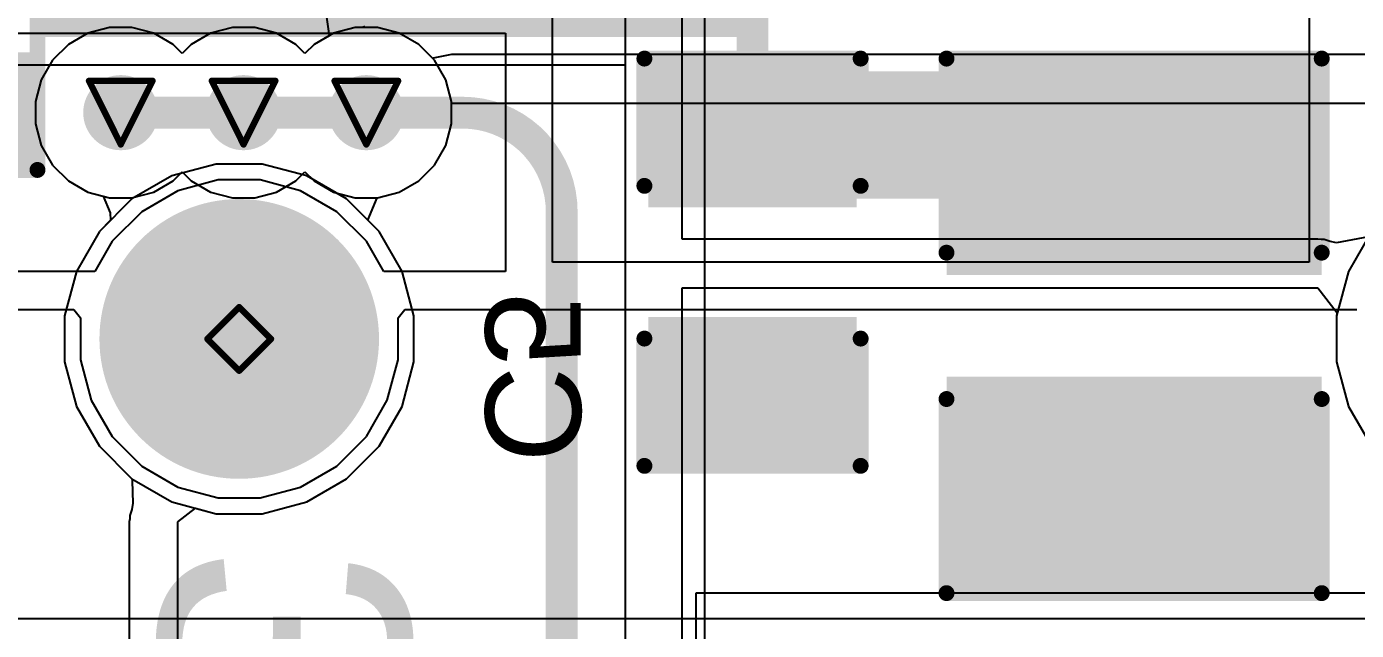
# Model space of a CAD drawing. Header units: inches. Extents: x 0 to 35.2, y -0.7 to 15.9.
# Drawn here: x 0.5317 to 0.9499, y 1.0043 to 1.194 of the extents above; entities that cross this region are included whole.
import ezdxf

# ---------------------------------------------------------------- set-up
doc = ezdxf.new("R2010")
doc.units = ezdxf.units.IN
doc.header["$MEASUREMENT"] = 0
for name, color, linetype in [('Bottom Layer', 5, 'Continuous'), ('Bottom Overlay', 54, 'Continuous'), ('Bottom Paste', 16, 'Continuous'), ('Bottom Solder', 6, 'Continuous'), ('Drill Drawing', 1, 'Continuous'), ('GND1', 16, 'Continuous'), ('GND2', 76, 'Continuous'), ('Multi-Layer', 9, 'Continuous'), ('Pad Holes', 156, 'Continuous'), ('Top Layer', 1, 'Continuous'), ('Top Overlay', 2, 'Continuous'), ('Top Solder', 216, 'Continuous'), ('Via Holes', 16, 'Continuous')]:
    doc.layers.add(name, color=color, linetype=linetype)
doc.styles.add('Arial', font='', dxfattribs={"height": 0.2})
doc.styles.get('Arial').set_extended_font_data('Arial')

# ---------------------------------------------------------------- blocks, each defined once
blk = doc.blocks.new('R___0603_B_19')
at = {"layer": 'Bottom Layer'}
for points in [[(-0.045, -0.0175), (-0.045, 0.0175), (-0.015, 0.0175), (-0.015, -0.0175)], [(0.015, -0.0175), (0.015, 0.0175), (0.045, 0.0175), (0.045, -0.0175)]]:
    blk.add_hatch(color=5, dxfattribs=at).paths.add_polyline_path(points)
at = {"layer": 'Bottom Paste'}
for points in [[(-0.045, -0.0175), (-0.045, 0.0175), (-0.015, 0.0175), (-0.015, -0.0175)], [(0.015, -0.0175), (0.015, 0.0175), (0.045, 0.0175), (0.045, -0.0175)]]:
    blk.add_hatch(color=16, dxfattribs=at).paths.add_polyline_path(points)
at = {"layer": 'Bottom Solder'}
for points in [[(-0.049, -0.0215), (-0.049, 0.0215), (-0.011, 0.0215), (-0.011, -0.0215)], [(0.011, -0.0215), (0.011, 0.0215), (0.049, 0.0215), (0.049, -0.0215)]]:
    blk.add_hatch(color=6, dxfattribs=at).paths.add_polyline_path(points)
at = {"layer": 'Bottom Overlay'}
for points in [[(-0.048, -0.021, 0.005, 0.005, 0), (-0.048, 0.021, 0.005, 0.005, 0)], [(-0.048, 0.021, 0.005, 0.005, 0), (0.048, 0.021, 0.005, 0.005, 0)], [(0.048, -0.021, 0.005, 0.005, 0), (0.048, 0.021, 0.005, 0.005, 0)], [(0.048, -0.021, 0.005, 0.005, 0), (-0.048, -0.021, 0.005, 0.005, 0)]]:
    blk.add_lwpolyline(points, format="xyseb", dxfattribs=at)
for points in [[(-0.04925, 0.021, 0.0025, 0.0025, 1), (-0.04675, 0.021, 0.0025, 0.0025, 1)], [(-0.04925, 0.021, 0.0025, 0.0025, 1), (-0.04675, 0.021, 0.0025, 0.0025, 1)], [(0.04675, 0.021, 0.0025, 0.0025, 1), (0.04925, 0.021, 0.0025, 0.0025, 1)], [(0.04675, 0.021, 0.0025, 0.0025, 1), (0.04925, 0.021, 0.0025, 0.0025, 1)], [(-0.04925, -0.021, 0.0025, 0.0025, 1), (-0.04675, -0.021, 0.0025, 0.0025, 1)], [(-0.04925, -0.021, 0.0025, 0.0025, 1), (-0.04675, -0.021, 0.0025, 0.0025, 1)], [(0.04675, -0.021, 0.0025, 0.0025, 1), (0.04925, -0.021, 0.0025, 0.0025, 1)], [(0.04675, -0.021, 0.0025, 0.0025, 1), (0.04925, -0.021, 0.0025, 0.0025, 1)]]:
    blk.add_lwpolyline(points, format="xyseb", close=True, dxfattribs=at)
blk = doc.blocks.new('RAC05_05SK_480_26')
at = {"layer": 'Bottom Layer'}
h = blk.add_hatch(color=5, dxfattribs=at)
edge = h.paths.add_edge_path()
edge.add_arc((0.9, 0), 0.03996, 0, 360)
at = {"layer": 'Bottom Solder'}
h = blk.add_hatch(color=6, dxfattribs=at)
edge = h.paths.add_edge_path()
edge.add_arc((0.9, 0), 0.04396, 0, 360)
at = {"layer": 'GND1'}
h = blk.add_hatch(color=16, dxfattribs=at)
edge = h.paths.add_edge_path()
edge.add_arc((0.9, 0), 0.03996, 0, 360)
at = {"layer": 'GND2'}
h = blk.add_hatch(color=76, dxfattribs=at)
edge = h.paths.add_edge_path()
edge.add_arc((0.9, 0), 0.03996, 0, 360)
at = {"layer": 'Multi-Layer'}
h = blk.add_hatch(color=9, dxfattribs=at)
edge = h.paths.add_edge_path()
edge.add_arc((0.9, 0), 0.03996, 0, 360)
at = {"layer": 'Pad Holes'}
h = blk.add_hatch(color=7, dxfattribs=at)
edge = h.paths.add_edge_path()
edge.add_arc((0.9, 0), 0.02657, 0, 360)
at = {"layer": 'Top Layer'}
h = blk.add_hatch(color=1, dxfattribs=at)
edge = h.paths.add_edge_path()
edge.add_arc((0.9, 0), 0.03996, 0, 360)
at = {"layer": 'Top Solder'}
h = blk.add_hatch(color=216, dxfattribs=at)
edge = h.paths.add_edge_path()
edge.add_arc((0.9, 0), 0.04396, 0, 360)
at = {"layer": 'Top Overlay', "style": 'Arial'}
blk.add_text('3', height=0.07874, dxfattribs=at).set_placement((0.965, -0.02512))
blk = doc.blocks.new('C___1210_B_182')
at = {"layer": 'Bottom Layer'}
for points in [[(-0.08, 0.055), (-0.02, 0.055), (-0.02, -0.055), (-0.08, -0.055)], [(0.02, 0.055), (0.08, 0.055), (0.08, -0.055), (0.02, -0.055)]]:
    blk.add_hatch(color=5, dxfattribs=at).paths.add_polyline_path(points)
at = {"layer": 'Bottom Paste'}
for points in [[(-0.08, 0.055), (-0.02, 0.055), (-0.02, -0.055), (-0.08, -0.055)], [(0.02, 0.055), (0.08, 0.055), (0.08, -0.055), (0.02, -0.055)]]:
    blk.add_hatch(color=16, dxfattribs=at).paths.add_polyline_path(points)
at = {"layer": 'Bottom Solder'}
for points in [[(-0.084, 0.059), (-0.016, 0.059), (-0.016, -0.059), (-0.084, -0.059)], [(0.016, 0.059), (0.084, 0.059), (0.084, -0.059), (0.016, -0.059)]]:
    blk.add_hatch(color=6, dxfattribs=at).paths.add_polyline_path(points)
at = {"layer": 'Bottom Overlay'}
for points in [[(-0.084, -0.059, 0.005, 0.005, 0), (-0.084, 0.059, 0.005, 0.005, 0)], [(-0.023, 0.059, 0.005, 0.005, 0), (-0.084, 0.059, 0.005, 0.005, 0)], [(0.084, 0.059, 0.005, 0.005, 0), (0.023, 0.059, 0.005, 0.005, 0)], [(0.084, -0.059, 0.005, 0.005, 0), (0.084, 0.059, 0.005, 0.005, 0)], [(-0.023, -0.059, 0.005, 0.005, 0), (-0.084, -0.059, 0.005, 0.005, 0)], [(0.084, -0.059, 0.005, 0.005, 0), (0.023, -0.059, 0.005, 0.005, 0)]]:
    blk.add_lwpolyline(points, format="xyseb", dxfattribs=at)
for points in [[(-0.08525, 0.059, 0.0025, 0.0025, 1), (-0.08275, 0.059, 0.0025, 0.0025, 1)], [(-0.08525, 0.059, 0.0025, 0.0025, 1), (-0.08275, 0.059, 0.0025, 0.0025, 1)], [(-0.02425, 0.059, 0.0025, 0.0025, 1), (-0.02175, 0.059, 0.0025, 0.0025, 1)], [(0.02175, 0.059, 0.0025, 0.0025, 1), (0.02425, 0.059, 0.0025, 0.0025, 1)], [(0.08275, 0.059, 0.0025, 0.0025, 1), (0.08525, 0.059, 0.0025, 0.0025, 1)], [(0.08275, 0.059, 0.0025, 0.0025, 1), (0.08525, 0.059, 0.0025, 0.0025, 1)], [(-0.08525, -0.059, 0.0025, 0.0025, 1), (-0.08275, -0.059, 0.0025, 0.0025, 1)], [(-0.08525, -0.059, 0.0025, 0.0025, 1), (-0.08275, -0.059, 0.0025, 0.0025, 1)], [(-0.02425, -0.059, 0.0025, 0.0025, 1), (-0.02175, -0.059, 0.0025, 0.0025, 1)], [(0.02175, -0.059, 0.0025, 0.0025, 1), (0.02425, -0.059, 0.0025, 0.0025, 1)], [(0.08275, -0.059, 0.0025, 0.0025, 1), (0.08525, -0.059, 0.0025, 0.0025, 1)], [(0.08275, -0.059, 0.0025, 0.0025, 1), (0.08525, -0.059, 0.0025, 0.0025, 1)]]:
    blk.add_lwpolyline(points, format="xyseb", close=True, dxfattribs=at)
blk = doc.blocks.new('C___0805_B_183')
at = {"layer": 'Bottom Layer'}
for points in [[(-0.06, 0.03), (-0.02, 0.03), (-0.02, -0.03), (-0.06, -0.03)], [(0.02, 0.03), (0.06, 0.03), (0.06, -0.03), (0.02, -0.03)]]:
    blk.add_hatch(color=5, dxfattribs=at).paths.add_polyline_path(points)
at = {"layer": 'Bottom Paste'}
for points in [[(-0.06, 0.03), (-0.02, 0.03), (-0.02, -0.03), (-0.06, -0.03)], [(0.02, 0.03), (0.06, 0.03), (0.06, -0.03), (0.02, -0.03)]]:
    blk.add_hatch(color=16, dxfattribs=at).paths.add_polyline_path(points)
at = {"layer": 'Bottom Solder'}
for points in [[(-0.06276, 0.03276), (-0.01724, 0.03276), (-0.01724, -0.03276), (-0.06276, -0.03276)], [(0.01724, 0.03276), (0.06276, 0.03276), (0.06276, -0.03276), (0.01724, -0.03276)]]:
    blk.add_hatch(color=6, dxfattribs=at).paths.add_polyline_path(points)
at = {"layer": 'Bottom Overlay'}
for points in [[(-0.064, -0.034, 0.005, 0.005, 0), (-0.064, 0.034, 0.005, 0.005, 0)], [(-0.024, 0.034, 0.005, 0.005, 0), (-0.064, 0.034, 0.005, 0.005, 0)], [(0.064, 0.034, 0.005, 0.005, 0), (0.024, 0.034, 0.005, 0.005, 0)], [(0.064, -0.034, 0.005, 0.005, 0), (0.064, 0.034, 0.005, 0.005, 0)], [(-0.024, -0.034, 0.005, 0.005, 0), (-0.064, -0.034, 0.005, 0.005, 0)], [(0.064, -0.034, 0.005, 0.005, 0), (0.024, -0.034, 0.005, 0.005, 0)]]:
    blk.add_lwpolyline(points, format="xyseb", dxfattribs=at)
for points in [[(-0.06525, 0.034, 0.0025, 0.0025, 1), (-0.06275, 0.034, 0.0025, 0.0025, 1)], [(-0.06525, 0.034, 0.0025, 0.0025, 1), (-0.06275, 0.034, 0.0025, 0.0025, 1)], [(-0.02525, 0.034, 0.0025, 0.0025, 1), (-0.02275, 0.034, 0.0025, 0.0025, 1)], [(0.02275, 0.034, 0.0025, 0.0025, 1), (0.02525, 0.034, 0.0025, 0.0025, 1)], [(0.06275, 0.034, 0.0025, 0.0025, 1), (0.06525, 0.034, 0.0025, 0.0025, 1)], [(0.06275, 0.034, 0.0025, 0.0025, 1), (0.06525, 0.034, 0.0025, 0.0025, 1)], [(-0.06525, -0.034, 0.0025, 0.0025, 1), (-0.06275, -0.034, 0.0025, 0.0025, 1)], [(-0.06525, -0.034, 0.0025, 0.0025, 1), (-0.06275, -0.034, 0.0025, 0.0025, 1)], [(-0.02525, -0.034, 0.0025, 0.0025, 1), (-0.02275, -0.034, 0.0025, 0.0025, 1)], [(0.02275, -0.034, 0.0025, 0.0025, 1), (0.02525, -0.034, 0.0025, 0.0025, 1)], [(0.06275, -0.034, 0.0025, 0.0025, 1), (0.06525, -0.034, 0.0025, 0.0025, 1)], [(0.06275, -0.034, 0.0025, 0.0025, 1), (0.06525, -0.034, 0.0025, 0.0025, 1)]]:
    blk.add_lwpolyline(points, format="xyseb", close=True, dxfattribs=at)

msp = doc.modelspace()

# ---------------------------------------------------------------- hatches: boundary and pattern name
at = {"layer": 'Bottom Layer'}
msp.add_hatch(color=5, dxfattribs=at).paths.add_polyline_path([(0.73, 1.14), (0.935, 1.14), (0.935, 1.18), (0.73, 1.18)])
h = msp.add_hatch(color=5, dxfattribs=at)
edge = h.paths.add_edge_path()
edge.add_arc((0.56133, 1.167), 0.01181, 0, 360)
h = msp.add_hatch(color=5, dxfattribs=at)
edge = h.paths.add_edge_path()
edge.add_arc((0.59994, 1.167), 0.01181, 0, 360)
h = msp.add_hatch(color=5, dxfattribs=at)
edge = h.paths.add_edge_path()
edge.add_arc((0.63856, 1.167), 0.01181, 0, 360)
at = {"layer": 'GND1'}
h = msp.add_hatch(color=16, dxfattribs=at)
edge = h.paths.add_edge_path()
edge.add_arc((0.56133, 1.167), 0.01181, 0, 360)
h = msp.add_hatch(color=16, dxfattribs=at)
edge = h.paths.add_edge_path()
edge.add_arc((0.59994, 1.167), 0.01181, 0, 360)
h = msp.add_hatch(color=16, dxfattribs=at)
edge = h.paths.add_edge_path()
edge.add_arc((0.63856, 1.167), 0.01181, 0, 360)
at = {"layer": 'GND2'}
h = msp.add_hatch(color=76, dxfattribs=at)
edge = h.paths.add_edge_path()
edge.add_arc((0.56133, 1.167), 0.01181, 0, 360)
h = msp.add_hatch(color=76, dxfattribs=at)
edge = h.paths.add_edge_path()
edge.add_arc((0.59994, 1.167), 0.01181, 0, 360)
h = msp.add_hatch(color=76, dxfattribs=at)
edge = h.paths.add_edge_path()
edge.add_arc((0.63856, 1.167), 0.01181, 0, 360)
at = {"layer": 'Top Layer'}
msp.add_hatch(color=1, dxfattribs=at).paths.add_polyline_path([(0.53514, 1.19078), (0.75746, 1.19078), (0.75746, 1.20274), (0.53514, 1.20274)])
h = msp.add_hatch(color=1, dxfattribs=at)
edge = h.paths.add_edge_path()
edge.add_arc((0.56133, 1.167), 0.01181, 0, 360)
h = msp.add_hatch(color=1, dxfattribs=at)
edge = h.paths.add_edge_path()
edge.add_arc((0.59994, 1.167), 0.01181, 0, 360)
h = msp.add_hatch(color=1, dxfattribs=at)
edge = h.paths.add_edge_path()
edge.add_arc((0.63856, 1.167), 0.01181, 0, 360)
at = {"layer": 'Via Holes'}
h = msp.add_hatch(color=7, dxfattribs=at)
edge = h.paths.add_edge_path()
edge.add_arc((0.56133, 1.167), 0.00591, 0, 360)
h = msp.add_hatch(color=7, dxfattribs=at)
edge = h.paths.add_edge_path()
edge.add_arc((0.59994, 1.167), 0.00591, 0, 360)
h = msp.add_hatch(color=7, dxfattribs=at)
edge = h.paths.add_edge_path()
edge.add_arc((0.63856, 1.167), 0.00591, 0, 360)

# ---------------------------------------------------------------- linework, layer by layer
at = {"layer": 'Bottom Layer'}
for p, q in [((0.935, 1.25707), (0.935, 1.12)), ((0.69709, 1.12), (0.69709, 1.20217)), ((0.09276, 1.19197), (0.68228, 1.19197)), ((0.68228, 1.19197), (0.68228, 1.1171)), ((0.59201, 1.14585), (0.5793, 1.14245)), ((0.60516, 1.14585), (0.59201, 1.14585)), ((0.61787, 1.14245), (0.60516, 1.14585)), ((0.5793, 1.14245), (0.56791, 1.13587)), ((0.62926, 1.13587), (0.61787, 1.14245)), ((0.56791, 1.13587), (0.5586, 1.12657)), ((0.63856, 1.12657), (0.62926, 1.13587)), ((0.5586, 1.12657), (0.55314, 1.1171)), ((0.64403, 1.1171), (0.63856, 1.12657)), ((0.55314, 1.1171), (0.13926, 1.1171)), ((0.68228, 1.1171), (0.64403, 1.1171)), ((0.935, 1.12), (0.69709, 1.12)), ((0.37347, 1.10517), (0.54655, 1.10517)), ((0.54655, 1.10517), (0.54862, 1.10247)), ((0.64854, 1.10247), (0.65061, 1.10517)), ((0.65061, 1.10517), (0.95, 1.10517)), ((0.54862, 1.10247), (0.54862, 1.08932)), ((0.64854, 1.08932), (0.64854, 1.10247)), ((0.54862, 1.08932), (0.55203, 1.07661)), ((0.64514, 1.07661), (0.64854, 1.08932)), ((0.55203, 1.07661), (0.5586, 1.06522)), ((0.63856, 1.06522), (0.64514, 1.07661)), ((0.5586, 1.06522), (0.56791, 1.05592)), ((0.62926, 1.05592), (0.63856, 1.06522)), ((0.56791, 1.05592), (0.5793, 1.04934)), ((0.61787, 1.04934), (0.62926, 1.05592)), ((0.5793, 1.04934), (0.59201, 1.04593)), ((0.59201, 1.04593), (0.60516, 1.04593)), ((0.60516, 1.04593), (0.61787, 1.04934)), ((1.07183, 1.00789), (0.424, 1.00789))]:
    msp.add_line(p, q, dxfattribs=at)
msp.add_lwpolyline([(0.76, 1.16, 0.01, 0.01, 0), (0.76, 1.20886, 0.01, 0.01, 0)], format="xyseb", dxfattribs=at)
msp.add_lwpolyline([(0.7575, 1.16, 0.005, 0.005, 1), (0.7625, 1.16, 0.005, 0.005, 1)], format="xyseb", close=True, dxfattribs=at)
at = {"layer": 'Drill Drawing'}
for points in [[(0.55133, 1.177, 0.002, 0.002, 0), (0.57133, 1.177, 0.002, 0.002, 0)], [(0.55133, 1.177, 0.002, 0.002, 0), (0.56133, 1.157, 0.002, 0.002, 0)], [(0.56133, 1.157, 0.002, 0.002, 0), (0.57133, 1.177, 0.002, 0.002, 0)], [(0.58995, 1.177, 0.002, 0.002, 0), (0.60994, 1.177, 0.002, 0.002, 0)], [(0.58995, 1.177, 0.002, 0.002, 0), (0.59994, 1.157, 0.002, 0.002, 0)], [(0.59994, 1.157, 0.002, 0.002, 0), (0.60994, 1.177, 0.002, 0.002, 0)], [(0.62856, 1.177, 0.002, 0.002, 0), (0.64856, 1.177, 0.002, 0.002, 0)], [(0.62856, 1.177, 0.002, 0.002, 0), (0.63856, 1.157, 0.002, 0.002, 0)], [(0.63856, 1.157, 0.002, 0.002, 0), (0.64856, 1.177, 0.002, 0.002, 0)], [(0.58858, 1.09589, 0.002, 0.002, 0), (0.59858, 1.10589, 0.002, 0.002, 0)], [(0.59858, 1.10589, 0.002, 0.002, 0), (0.60858, 1.09589, 0.002, 0.002, 0)], [(0.58858, 1.09589, 0.002, 0.002, 0), (0.59858, 1.08589, 0.002, 0.002, 0)], [(0.59858, 1.08589, 0.002, 0.002, 0), (0.60858, 1.09589, 0.002, 0.002, 0)]]:
    msp.add_lwpolyline(points, format="xyseb", dxfattribs=at)
for points in [[(0.55083, 1.177, 0.001, 0.001, 1), (0.55183, 1.177, 0.001, 0.001, 1)], [(0.55083, 1.177, 0.001, 0.001, 1), (0.55183, 1.177, 0.001, 0.001, 1)], [(0.57083, 1.177, 0.001, 0.001, 1), (0.57183, 1.177, 0.001, 0.001, 1)], [(0.57083, 1.177, 0.001, 0.001, 1), (0.57183, 1.177, 0.001, 0.001, 1)], [(0.58944, 1.177, 0.001, 0.001, 1), (0.59044, 1.177, 0.001, 0.001, 1)], [(0.58944, 1.177, 0.001, 0.001, 1), (0.59044, 1.177, 0.001, 0.001, 1)], [(0.60945, 1.177, 0.001, 0.001, 1), (0.61045, 1.177, 0.001, 0.001, 1)], [(0.60945, 1.177, 0.001, 0.001, 1), (0.61045, 1.177, 0.001, 0.001, 1)], [(0.62806, 1.177, 0.001, 0.001, 1), (0.62906, 1.177, 0.001, 0.001, 1)], [(0.62806, 1.177, 0.001, 0.001, 1), (0.62906, 1.177, 0.001, 0.001, 1)], [(0.64806, 1.177, 0.001, 0.001, 1), (0.64906, 1.177, 0.001, 0.001, 1)], [(0.64806, 1.177, 0.001, 0.001, 1), (0.64906, 1.177, 0.001, 0.001, 1)], [(0.56083, 1.157, 0.001, 0.001, 1), (0.56183, 1.157, 0.001, 0.001, 1)], [(0.56083, 1.157, 0.001, 0.001, 1), (0.56183, 1.157, 0.001, 0.001, 1)], [(0.59945, 1.157, 0.001, 0.001, 1), (0.60045, 1.157, 0.001, 0.001, 1)], [(0.59945, 1.157, 0.001, 0.001, 1), (0.60045, 1.157, 0.001, 0.001, 1)], [(0.63806, 1.157, 0.001, 0.001, 1), (0.63906, 1.157, 0.001, 0.001, 1)], [(0.63806, 1.157, 0.001, 0.001, 1), (0.63906, 1.157, 0.001, 0.001, 1)], [(0.59808, 1.10589, 0.001, 0.001, 1), (0.59908, 1.10589, 0.001, 0.001, 1)], [(0.59808, 1.10589, 0.001, 0.001, 1), (0.59908, 1.10589, 0.001, 0.001, 1)], [(0.58808, 1.09589, 0.001, 0.001, 1), (0.58908, 1.09589, 0.001, 0.001, 1)], [(0.58808, 1.09589, 0.001, 0.001, 1), (0.58908, 1.09589, 0.001, 0.001, 1)], [(0.60808, 1.09589, 0.001, 0.001, 1), (0.60908, 1.09589, 0.001, 0.001, 1)], [(0.60808, 1.09589, 0.001, 0.001, 1), (0.60908, 1.09589, 0.001, 0.001, 1)], [(0.59808, 1.08589, 0.001, 0.001, 1), (0.59908, 1.08589, 0.001, 0.001, 1)], [(0.59808, 1.08589, 0.001, 0.001, 1), (0.59908, 1.08589, 0.001, 0.001, 1)]]:
    msp.add_lwpolyline(points, format="xyseb", close=True, dxfattribs=at)
at = {"layer": 'GND1'}
for p, q in [((0.745, 0.72), (0.745, 1.60827)), ((0.72, 1.25707), (0.72, 0.69789)), ((0.55098, 1.19198), (0.54487, 1.18845)), ((0.5578, 1.19381), (0.55098, 1.19198)), ((0.56486, 1.19381), (0.5578, 1.19381)), ((0.57168, 1.19198), (0.56486, 1.19381)), ((0.57779, 1.18845), (0.57168, 1.19198)), ((0.5896, 1.19198), (0.58348, 1.18845)), ((0.59642, 1.19381), (0.5896, 1.19198)), ((0.60347, 1.19381), (0.59642, 1.19381)), ((0.61029, 1.19198), (0.60347, 1.19381)), ((0.61641, 1.18845), (0.61029, 1.19198)), ((0.62821, 1.19198), (0.6221, 1.18845)), ((0.63503, 1.19381), (0.62821, 1.19198)), ((0.64209, 1.19381), (0.63503, 1.19381)), ((0.64891, 1.19198), (0.64209, 1.19381)), ((0.65502, 1.18845), (0.64891, 1.19198)), ((0.54487, 1.18845), (0.53987, 1.18346)), ((0.58064, 1.18561), (0.57779, 1.18845)), ((0.58348, 1.18845), (0.58064, 1.18561)), ((0.61925, 1.18561), (0.61641, 1.18845)), ((0.6221, 1.18845), (0.61925, 1.18561)), ((0.66002, 1.18346), (0.65502, 1.18845)), ((0.53987, 1.18346), (0.53634, 1.17735)), ((0.66355, 1.17735), (0.66002, 1.18346)), ((0.53634, 1.17735), (0.53452, 1.17053)), ((0.66537, 1.17053), (0.66355, 1.17735)), ((0.53452, 1.17053), (0.53452, 1.16347)), ((0.66537, 1.16347), (0.66537, 1.17053)), ((0.53452, 1.16347), (0.53634, 1.15665)), ((0.66355, 1.15665), (0.66537, 1.16347)), ((0.53634, 1.15665), (0.53987, 1.15054)), ((0.66002, 1.15054), (0.66355, 1.15665)), ((0.53987, 1.15054), (0.54487, 1.14555)), ((0.65502, 1.14555), (0.66002, 1.15054)), ((0.57779, 1.14555), (0.58064, 1.14839)), ((0.58064, 1.14839), (0.58348, 1.14555)), ((0.61641, 1.14555), (0.61925, 1.14839)), ((0.61925, 1.14839), (0.6221, 1.14555)), ((0.54487, 1.14555), (0.55098, 1.14202)), ((0.55098, 1.14202), (0.5578, 1.14019)), ((0.56486, 1.14019), (0.57168, 1.14202)), ((0.57168, 1.14202), (0.57779, 1.14555)), ((0.58348, 1.14555), (0.5896, 1.14202)), ((0.5896, 1.14202), (0.59642, 1.14019)), ((0.60347, 1.14019), (0.61029, 1.14202)), ((0.61029, 1.14202), (0.61641, 1.14555)), ((0.6221, 1.14555), (0.62821, 1.14202)), ((0.62821, 1.14202), (0.63503, 1.14019)), ((0.64209, 1.14019), (0.64891, 1.14202)), ((0.64891, 1.14202), (0.65502, 1.14555)), ((0.5578, 1.14019), (0.56486, 1.14019)), ((0.59642, 1.14019), (0.60347, 1.14019)), ((0.63503, 1.14019), (0.64209, 1.14019)), ((0.9546, 1.12964), (0.94737, 1.11711)), ((0.94737, 1.11711), (0.94362, 1.10313)), ((0.94362, 1.10313), (0.94362, 1.08866)), ((0.94362, 1.08866), (0.94737, 1.07468)), ((0.94737, 1.07468), (0.9546, 1.06215))]:
    msp.add_line(p, q, dxfattribs=at)
at = {"layer": 'GND2'}
for p, q in [((0.73787, 1.12728), (0.73787, 1.2)), ((0.28, 1.182), (0.72, 1.182)), ((0.72, 1.182), (0.72, 0.66917)), ((0.59135, 1.15085), (0.57737, 1.14711)), ((0.60582, 1.15085), (0.59135, 1.15085)), ((0.6198, 1.14711), (0.60582, 1.15085)), ((0.57737, 1.14711), (0.56484, 1.13987)), ((0.63233, 1.13987), (0.6198, 1.14711)), ((0.56484, 1.13987), (0.5546, 1.12964)), ((0.64256, 1.12964), (0.63233, 1.13987)), ((0.5546, 1.12964), (0.54737, 1.11711)), ((0.6498, 1.11711), (0.64256, 1.12964)), ((0.93778, 1.12728), (0.73787, 1.12728)), ((0.93877, 1.12709), (0.93778, 1.12728)), ((0.93978, 1.12715), (0.93877, 1.12709)), ((0.94167, 1.12651), (0.93978, 1.12715)), ((0.94363, 1.12612), (0.94167, 1.12651)), ((0.95366, 1.12801), (0.94363, 1.12612)), ((0.54737, 1.11711), (0.54362, 1.10313)), ((0.65354, 1.10313), (0.6498, 1.11711)), ((0.73787, 0.69096), (0.73787, 1.11199)), ((0.73787, 1.11199), (0.93778, 1.11199)), ((0.93778, 1.11199), (0.94387, 1.10405)), ((0.94387, 1.10405), (0.94362, 1.10313)), ((0.54362, 1.10313), (0.54362, 1.08866)), ((0.65354, 1.08866), (0.65354, 1.10313)), ((0.94362, 1.10313), (0.94362, 1.08866)), ((0.54362, 1.08866), (0.54737, 1.07468)), ((0.6498, 1.07468), (0.65354, 1.08866)), ((0.94362, 1.08866), (0.94737, 1.07468)), ((0.54737, 1.07468), (0.5546, 1.06215)), ((0.64256, 1.06215), (0.6498, 1.07468)), ((0.94737, 1.07468), (0.9546, 1.06215)), ((0.5546, 1.06215), (0.56484, 1.05191)), ((0.63233, 1.05191), (0.64256, 1.06215)), ((0.56484, 1.05191), (0.57737, 1.04468)), ((0.6198, 1.04468), (0.63233, 1.05191)), ((0.57737, 1.04468), (0.59135, 1.04093)), ((0.60582, 1.04093), (0.6198, 1.04468)), ((0.59135, 1.04093), (0.60582, 1.04093))]:
    msp.add_line(p, q, dxfattribs=at)
for points in [[(0.56133, 1.167, 0.01, 0.01, 0), (0.59994, 1.167, 0.01, 0.01, 0)], [(0.59994, 1.167, 0.01, 0.01, 0), (0.63856, 1.167, 0.01, 0.01, 0)], [(0.63856, 1.167, 0.01, 0.01, 0), (0.66885, 1.167, 0.01, 0.01, 0)], [(0.66885, 1.167, 0.01, 0.01, -0.414214), (0.7, 1.13585, 0.01, 0.01, 0)], [(0.7, 0.66034, 0.01, 0.01, 0), (0.7, 1.13585, 0.01, 0.01, 0)]]:
    msp.add_lwpolyline(points, format="xyseb", dxfattribs=at)
for points in [[(0.55883, 1.167, 0.005, 0.005, 1), (0.56383, 1.167, 0.005, 0.005, 1)], [(0.59745, 1.167, 0.005, 0.005, 1), (0.60245, 1.167, 0.005, 0.005, 1)], [(0.59745, 1.167, 0.005, 0.005, 1), (0.60245, 1.167, 0.005, 0.005, 1)], [(0.63606, 1.167, 0.005, 0.005, 1), (0.64106, 1.167, 0.005, 0.005, 1)], [(0.63606, 1.167, 0.005, 0.005, 1), (0.64106, 1.167, 0.005, 0.005, 1)], [(0.66635, 1.167, 0.005, 0.005, 1), (0.67135, 1.167, 0.005, 0.005, 1)], [(0.66635, 1.167, 0.005, 0.005, 1), (0.67135, 1.167, 0.005, 0.005, 1)], [(0.6975, 1.13585, 0.005, 0.005, 1), (0.7025, 1.13585, 0.005, 0.005, 1)], [(0.6975, 1.13585, 0.005, 0.005, 1), (0.7025, 1.13585, 0.005, 0.005, 1)]]:
    msp.add_lwpolyline(points, format="xyseb", close=True, dxfattribs=at)
at = {"layer": 'Top Layer'}
for p, q in [((0.62587, 1.19772), (0.62684, 1.19119)), ((0.55098, 1.19198), (0.54487, 1.18845)), ((0.5578, 1.19381), (0.55098, 1.19198)), ((0.56486, 1.19381), (0.5578, 1.19381)), ((0.57168, 1.19198), (0.56486, 1.19381)), ((0.57779, 1.18845), (0.57168, 1.19198)), ((0.5896, 1.19198), (0.58348, 1.18845)), ((0.59642, 1.19381), (0.5896, 1.19198)), ((0.60347, 1.19381), (0.59642, 1.19381)), ((0.61029, 1.19198), (0.60347, 1.19381)), ((0.61641, 1.18845), (0.61029, 1.19198)), ((0.638, 1.19381), (0.63781, 1.19428)), ((0.64209, 1.19381), (0.638, 1.19381)), ((0.64891, 1.19198), (0.64209, 1.19381)), ((0.65502, 1.18845), (0.64891, 1.19198)), ((0.54487, 1.18845), (0.53987, 1.18346)), ((0.58064, 1.18561), (0.57779, 1.18845)), ((0.58348, 1.18845), (0.58064, 1.18561)), ((0.61925, 1.18561), (0.61641, 1.18845)), ((0.6221, 1.18845), (0.61925, 1.18561)), ((0.62684, 1.19119), (0.6221, 1.18845)), ((0.65942, 1.18406), (0.65502, 1.18845)), ((0.65952, 1.18413), (0.65942, 1.18406)), ((0.66537, 1.18529), (0.65952, 1.18413)), ((1.10769, 1.18529), (0.66537, 1.18529)), ((0.53987, 1.18346), (0.53634, 1.17735)), ((0.53634, 1.17735), (0.53452, 1.17053)), ((0.53452, 1.17053), (0.53452, 1.16347)), ((0.66537, 1.16347), (0.66537, 1.17)), ((0.66537, 1.17), (1.10769, 1.17)), ((0.53452, 1.16347), (0.53634, 1.15665)), ((0.66355, 1.15665), (0.66537, 1.16347)), ((0.53634, 1.15665), (0.53987, 1.15054)), ((0.66002, 1.15054), (0.66355, 1.15665)), ((0.53987, 1.15054), (0.54487, 1.14555)), ((0.65502, 1.14555), (0.66002, 1.15054)), ((0.54487, 1.14555), (0.55098, 1.14202)), ((0.55098, 1.14202), (0.55579, 1.14073)), ((0.64209, 1.14019), (0.64891, 1.14202)), ((0.64891, 1.14202), (0.65502, 1.14555)), ((0.55579, 1.14073), (0.55804, 1.13547)), ((0.63901, 1.13319), (0.64191, 1.14019)), ((0.64191, 1.14019), (0.64209, 1.14019)), ((0.55804, 1.13547), (0.55815, 1.13319)), ((0.5546, 1.12964), (0.54737, 1.11711)), ((0.55815, 1.13319), (0.5546, 1.12964)), ((0.64256, 1.12964), (0.63901, 1.13319)), ((0.6498, 1.11711), (0.64256, 1.12964)), ((0.54737, 1.11711), (0.54362, 1.10313)), ((0.65354, 1.10313), (0.6498, 1.11711)), ((0.54362, 1.10313), (0.54362, 1.08866)), ((0.65354, 1.08866), (0.65354, 1.10313)), ((0.54362, 1.08866), (0.54737, 1.07468)), ((0.6498, 1.07468), (0.65354, 1.08866)), ((0.54737, 1.07468), (0.5546, 1.06215)), ((0.64256, 1.06215), (0.6498, 1.07468)), ((0.5546, 1.06215), (0.56484, 1.05191)), ((0.63233, 1.05191), (0.64256, 1.06215)), ((0.56484, 1.05191), (0.56495, 1.05134)), ((0.56495, 1.05134), (0.56517, 1.04426)), ((0.6198, 1.04468), (0.63233, 1.05191)), ((0.56478, 1.0423), (0.56414, 1.04041)), ((0.56517, 1.04426), (0.56478, 1.0423)), ((0.5793, 1.03841), (0.58485, 1.04267)), ((0.58485, 1.04267), (0.59135, 1.04093)), ((0.60582, 1.04093), (0.6198, 1.04468)), ((0.5642, 1.0394), (0.564, 1.03841)), ((0.564, 1.03841), (0.564, 0.58447)), ((0.56414, 1.04041), (0.5642, 1.0394)), ((0.5793, 0.56917), (0.5793, 1.03841)), ((0.59135, 1.04093), (0.60582, 1.04093)), ((1.10769, 1.016), (0.74217, 1.016)), ((0.74217, 1.016), (0.74217, 0.42657))]:
    msp.add_line(p, q, dxfattribs=at)

# ---------------------------------------------------------------- block references
at = {"rotation": 270}
for name, p in [('RAC05_05SK_480_26', (0.59858, 1.99589)), ('R___0603_B_19', (0.51414, 1.197)), ('C___0805_B_183', (0.76, 1.12)), ('C___1210_B_182', (0.88, 1.1))]:
    msp.add_blockref(name, p, dxfattribs=at)

# ---------------------------------------------------------------- texts
at = {"layer": 'Bottom Overlay', "style": 'Arial', "text_generation_flag": 2}
msp.add_text('C5', height=0.03, rotation=270, dxfattribs=at).set_placement((0.676, 1.05701))

doc.saveas('drawing.dxf')
